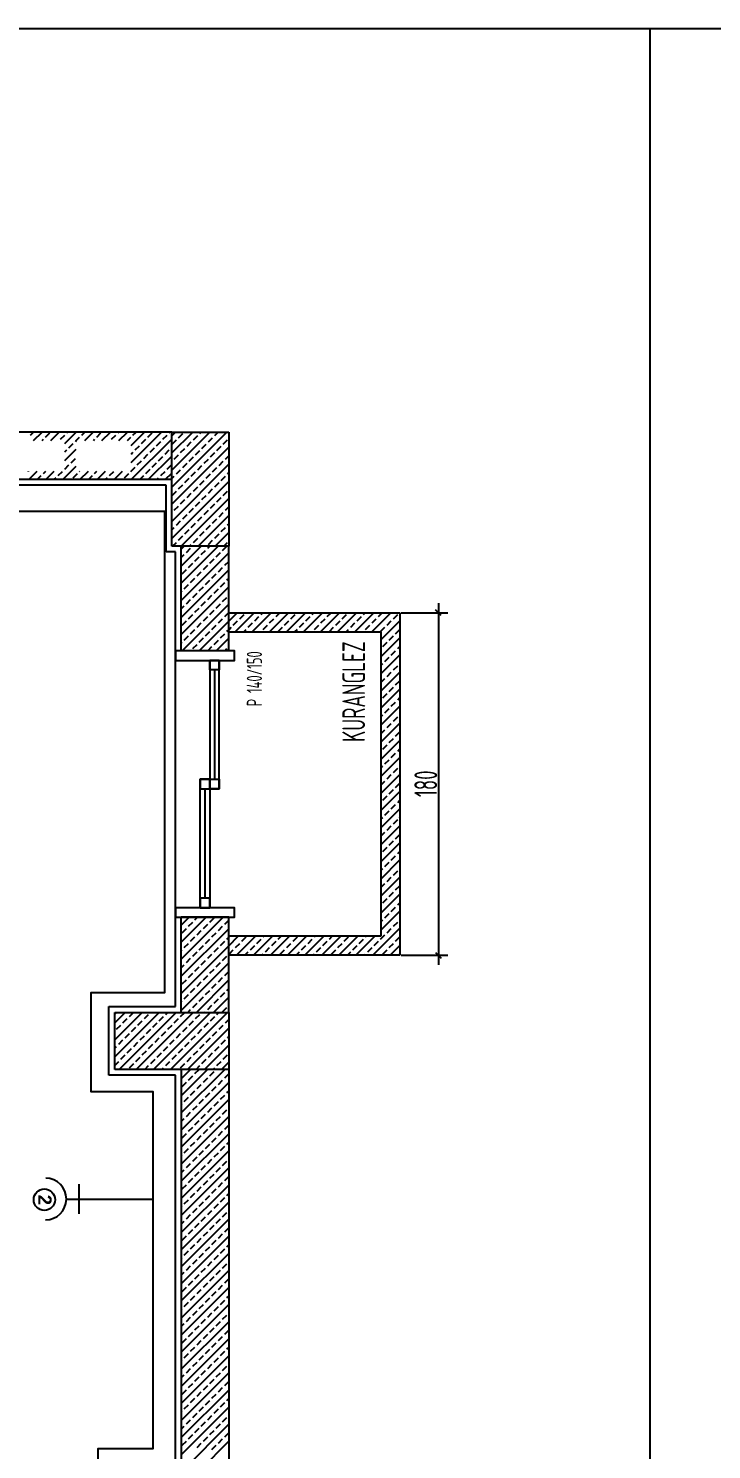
# Model space of a CAD drawing. Header units: millimetres. Extents: x 8112 to 17957, y 1641 to 8364.
# Drawn here: x 9458 to 9818, y 3894 to 4641 of the extents above; entities that cross this region are included whole.
import ezdxf

# ---------------------------------------------------------------- set-up
doc = ezdxf.new("R2010")
doc.units = ezdxf.units.MM
doc.layers.add('Bölme', color=7, linetype='Continuous')
doc.layers.add('MİMARİ', color=251, linetype='Continuous')
doc.layers.add('priz', color=4, linetype='Continuous', lineweight=25)
doc.styles.add('FERHAT', font='isocpeur.ttf', dxfattribs={"width": 0.6, "height": 12})
doc.styles.get("Standard").update_dxf_attribs({"font": 'arial.ttf'})
doc.styles.add('style1', font='isocpeur.ttf', dxfattribs={"width": 0.6})

# ---------------------------------------------------------------- blocks, each defined once
blk = doc.blocks.new('SK14025')
at = {"layer": 'MİMARİ'}
for p, q in [((0, 25), (0, 0)), ((140, 25), (140, 0)), ((140, 25), (140, 0))]:
    blk.add_line(p, q, dxfattribs=at)
at = {"layer": 'MİMARİ', "ltscale": 0.1}
for p, q in [((130, 17.5), (72.5, 17.5)), ((10, 12.5), (67.5, 12.5))]:
    blk.add_line(p, q, dxfattribs=at)
for points in [[(5, -3), (0, -3), (0, 28), (5, 28)], [(140, -3), (135, -3), (135, 28), (140, 28)], [(5, 15), (5, 10), (72.5, 10), (72.5, 15)], [(10, 15), (10, 10), (5, 10), (5, 15)], [(135, 20), (135, 15), (67.5, 15), (67.5, 20)], [(67.5, 20), (67.5, 15), (72.5, 15), (72.5, 20)], [(72.5, 15), (72.5, 10), (67.5, 10), (67.5, 15)], [(130, 20), (130, 15), (135, 15), (135, 20)]]:
    blk.add_lwpolyline(points, close=True, dxfattribs=at)

msp = doc.modelspace()

# ---------------------------------------------------------------- linework, layer by layer
for p, q in [((8769.77, 4640.64), (9785.09, 4640.64)), ((9785.09, 4640.64), (9785.09, 1659.31)), ((9785.09, 4640.64), (11187.26, 4640.64))]:
    msp.add_line(p, q)
at = {"layer": 'Bölme', "color": 11, "true_color": 0xf27172}
msp.add_circle((9466.65, 4025.06), 5.63, dxfattribs=at)
at = {"layer": 'MİMARİ', "color": 251, "true_color": 0x636466}
for p, q in [((9533.61, 4428.52), (8978.61, 4428.52)), ((9533.61, 4368.52), (9533.61, 4428.52)), ((9533.61, 4428.52), (9563.61, 4428.52)), ((9563.61, 4428.52), (9563.61, 4368.52)), ((9533.61, 4403.52), (8978.61, 4403.52)), ((9530.61, 4400.52), (8981.61, 4400.52)), ((9530.61, 4365.52), (9530.61, 4400.52)), ((9535.61, 4365.52), (9530.61, 4365.52)), ((9563.61, 4368.52), (9533.61, 4368.52)), ((9535.61, 4126.52), (9535.61, 4365.52)), ((9538.61, 4313.52), (9538.61, 4368.52)), ((9563.61, 4313.52), (9563.61, 4368.52)), ((9563.61, 4333.52), (9653.61, 4333.52)), ((9653.61, 4333.52), (9653.61, 4153.52)), ((9654.23, 4333.52), (9678.85, 4333.52)), ((9675.35, 4332.02), (9672.35, 4335.02)), ((9673.85, 4338.52), (9673.85, 4148.52)), ((9563.61, 4323.52), (9643.61, 4323.52)), ((9643.61, 4323.52), (9643.61, 4163.52)), ((9538.61, 4123.52), (9538.61, 4173.52)), ((9563.61, 4123.52), (9563.61, 4173.52)), ((9643.61, 4163.52), (9563.61, 4163.52)), ((9653.61, 4153.52), (9563.61, 4153.52)), ((9654.23, 4153.52), (9678.85, 4153.52)), ((9672.35, 4155.02), (9675.35, 4152.02)), ((9500.61, 4090.52), (9500.61, 4126.52)), ((9500.61, 4126.52), (9535.61, 4126.52)), ((9503.61, 4093.52), (9503.61, 4123.52)), ((9503.61, 4123.52), (9563.61, 4123.52)), ((9563.61, 4123.52), (9563.61, 4093.52)), ((9563.61, 4093.52), (9503.61, 4093.52)), ((9538.61, 4093.52), (9538.61, 3883.52)), ((9563.61, 4093.52), (9563.61, 3883.52)), ((9535.61, 4090.52), (9500.61, 4090.52)), ((9535.61, 3886.52), (9535.61, 4090.52))]:
    msp.add_line(p, q, dxfattribs=at)
at = {"layer": 'MİMARİ', "color": 251, "linetype": 'Continuous', "true_color": 0x636466}
for p, q in [((9459.36, 4426.93), (9460.95, 4428.52)), ((9460.98, 4424.06), (9465.44, 4428.52)), ((9465.47, 4424.06), (9466.1, 4424.69)), ((9467.22, 4425.81), (9469.47, 4428.06)), ((9469.96, 4424.06), (9474.42, 4428.52)), ((9475.08, 4424.69), (9477.32, 4426.93)), ((9477.4, 4422.52), (9483.4, 4428.52)), ((9478.45, 4428.06), (9478.91, 4428.52)), ((9479.57, 4420.2), (9481.81, 4422.44)), ((9482.94, 4423.57), (9483.41, 4424.04)), ((9483.43, 4424.06), (9485.18, 4425.81)), ((9486.3, 4426.93), (9487.89, 4428.52)), ((9487.92, 4424.06), (9492.38, 4428.52)), ((9492.41, 4424.06), (9493.04, 4424.69)), ((9494.16, 4425.81), (9496.41, 4428.06)), ((9496.9, 4424.06), (9501.36, 4428.52)), ((9502.02, 4424.69), (9504.26, 4426.93)), ((9505.39, 4428.06), (9505.85, 4428.52)), ((9505.88, 4424.06), (9510.34, 4428.52)), ((9510.37, 4424.06), (9512.12, 4425.81)), ((9512.21, 4421.41), (9519.32, 4428.52)), ((9512.21, 4412.43), (9528.3, 4428.52)), ((9512.28, 4403.52), (9533.61, 4424.85)), ((9513.24, 4426.93), (9514.83, 4428.52)), ((9517.73, 4422.44), (9519.98, 4424.69)), ((9521.1, 4425.81), (9523.35, 4428.06)), ((9525.59, 4421.32), (9527.84, 4423.57)), ((9528.96, 4424.69), (9531.2, 4426.93)), ((9532.33, 4428.06), (9532.79, 4428.52)), ((9533.61, 4426.48), (9535.65, 4428.52)), ((9533.61, 4417.5), (9544.63, 4428.52)), ((9533.61, 4408.52), (9553.61, 4428.52)), ((9533.61, 4399.54), (9562.59, 4428.52)), ((9533.8, 4422.18), (9536.05, 4424.42)), ((9537.17, 4425.55), (9539.41, 4427.79)), ((9541.66, 4421.06), (9543.9, 4423.3)), ((9545.03, 4424.42), (9547.27, 4426.67)), ((9548.39, 4427.79), (9549.12, 4428.52)), ((9549.52, 4419.93), (9551.76, 4422.18)), ((9552.88, 4423.3), (9555.13, 4425.55)), ((9556.25, 4426.67), (9558.1, 4428.52)), ((9560.74, 4422.18), (9562.99, 4424.42)), ((9477.4, 4413.54), (9483.41, 4419.55)), ((9477.4, 4418.03), (9478.45, 4419.08)), ((9480.69, 4412.34), (9482.94, 4414.59)), ((9512.21, 4416.92), (9513.24, 4417.95)), ((9514.37, 4419.08), (9516.61, 4421.32)), ((9518.86, 4414.59), (9521.1, 4416.83)), ((9521.26, 4403.52), (9533.61, 4415.87)), ((9522.22, 4417.95), (9524.47, 4420.2)), ((9526.71, 4413.46), (9528.96, 4415.71)), ((9530.08, 4416.83), (9532.33, 4419.08)), ((9533.45, 4420.2), (9533.61, 4420.36)), ((9533.61, 4390.56), (9563.61, 4420.56)), ((9534.92, 4414.32), (9537.17, 4416.57)), ((9538.29, 4417.69), (9540.54, 4419.93)), ((9542.78, 4413.2), (9545.03, 4415.44)), ((9546.15, 4416.57), (9548.39, 4418.81)), ((9550.64, 4412.08), (9552.88, 4414.32)), ((9554.01, 4415.44), (9556.25, 4417.69)), ((9557.37, 4418.81), (9559.62, 4421.06)), ((9561.86, 4414.32), (9563.61, 4416.07)), ((9458.24, 4407.85), (9458.37, 4407.98)), ((9458.4, 4403.52), (9462.86, 4407.98)), ((9466.1, 4406.73), (9467.35, 4407.98)), ((9467.38, 4403.52), (9471.84, 4407.98)), ((9473.96, 4405.6), (9476.2, 4407.85)), ((9476.36, 4403.52), (9483.41, 4410.57)), ((9477.4, 4409.05), (9479.57, 4411.22)), ((9485.18, 4407.85), (9485.31, 4407.98)), ((9485.34, 4403.52), (9489.8, 4407.98)), ((9493.04, 4406.73), (9494.29, 4407.98)), ((9494.32, 4403.52), (9498.78, 4407.98)), ((9500.9, 4405.6), (9503.14, 4407.85)), ((9503.3, 4403.52), (9507.76, 4407.98)), ((9512.12, 4407.85), (9514.37, 4410.1)), ((9515.49, 4411.22), (9517.73, 4413.46)), ((9519.98, 4406.73), (9522.22, 4408.97)), ((9523.35, 4410.1), (9525.59, 4412.34)), ((9527.84, 4405.6), (9530.08, 4407.85)), ((9530.24, 4403.52), (9533.61, 4406.89)), ((9531.2, 4408.97), (9533.45, 4411.22)), ((9533.61, 4413.01), (9533.8, 4413.2)), ((9533.61, 4381.58), (9563.61, 4411.58)), ((9536.05, 4406.46), (9538.29, 4408.71)), ((9539.41, 4409.83), (9541.66, 4412.08)), ((9543.9, 4405.34), (9546.15, 4407.59)), ((9547.27, 4408.71), (9549.52, 4410.95)), ((9555.13, 4407.59), (9557.37, 4409.83)), ((9558.5, 4410.95), (9560.74, 4413.2)), ((9562.99, 4406.46), (9563.61, 4407.09)), ((9462.89, 4403.52), (9464.98, 4405.6)), ((9471.87, 4403.52), (9472.83, 4404.48)), ((9481.81, 4404.48), (9484.06, 4406.73)), ((9489.83, 4403.52), (9491.92, 4405.6)), ((9498.81, 4403.52), (9499.77, 4404.48)), ((9508.75, 4404.48), (9511, 4406.73)), ((9516.77, 4403.52), (9518.86, 4405.6)), ((9525.75, 4403.52), (9526.71, 4404.48)), ((9533.61, 4404.03), (9534.92, 4405.34)), ((9533.61, 4372.6), (9563.61, 4402.6)), ((9537.17, 4398.61), (9539.41, 4400.85)), ((9540.54, 4401.97), (9542.78, 4404.22)), ((9545.03, 4397.48), (9547.27, 4399.73)), ((9548.39, 4400.85), (9550.64, 4403.1)), ((9551.76, 4404.22), (9554.01, 4406.46)), ((9556.25, 4399.73), (9558.5, 4401.97)), ((9559.62, 4403.1), (9561.86, 4405.34)), ((9533.8, 4395.24), (9536.05, 4397.48)), ((9538.29, 4390.75), (9540.54, 4392.99)), ((9538.51, 4368.52), (9563.61, 4393.61)), ((9541.66, 4394.12), (9543.9, 4396.36)), ((9546.15, 4389.63), (9548.39, 4391.87)), ((9549.52, 4392.99), (9551.76, 4395.24)), ((9552.88, 4396.36), (9555.13, 4398.61)), ((9557.37, 4391.87), (9559.62, 4394.12)), ((9560.74, 4395.24), (9562.99, 4397.48)), ((9533.61, 4386.07), (9533.8, 4386.26)), ((9534.92, 4387.38), (9537.17, 4389.63)), ((9539.41, 4382.89), (9541.66, 4385.14)), ((9542.78, 4386.26), (9545.03, 4388.5)), ((9547.49, 4368.52), (9563.61, 4384.63)), ((9550.64, 4385.14), (9552.88, 4387.38)), ((9554.01, 4388.5), (9556.25, 4390.75)), ((9558.5, 4384.01), (9560.74, 4386.26)), ((9561.86, 4387.38), (9563.61, 4389.12)), ((9533.61, 4377.09), (9534.92, 4378.4)), ((9536.05, 4379.52), (9538.29, 4381.77)), ((9540.54, 4375.03), (9542.78, 4377.28)), ((9543.9, 4378.4), (9546.15, 4380.65)), ((9547.27, 4381.77), (9549.52, 4384.01)), ((9551.76, 4377.28), (9554.01, 4379.52)), ((9555.13, 4380.65), (9557.37, 4382.89)), ((9559.62, 4376.16), (9561.86, 4378.4)), ((9562.99, 4379.52), (9563.61, 4380.14)), ((9534.02, 4368.52), (9536.05, 4370.54)), ((9537.17, 4371.67), (9539.41, 4373.91)), ((9543, 4368.52), (9543.9, 4369.42)), ((9545.03, 4370.54), (9547.27, 4372.79)), ((9548.39, 4373.91), (9550.64, 4376.16)), ((9552.88, 4369.42), (9555.13, 4371.67)), ((9556.25, 4372.79), (9558.5, 4375.03)), ((9556.47, 4368.52), (9563.61, 4375.65)), ((9560.97, 4368.52), (9562.99, 4370.54)), ((9538.61, 4366.99), (9540.14, 4368.52)), ((9538.61, 4358), (9549.12, 4368.52)), ((9538.61, 4349.02), (9558.1, 4368.52)), ((9538.61, 4340.04), (9563.61, 4365.04)), ((9538.61, 4362.5), (9540.18, 4364.07)), ((9541.31, 4365.19), (9543.55, 4367.44)), ((9545.8, 4360.7), (9548.04, 4362.95)), ((9549.16, 4364.07), (9551.41, 4366.32)), ((9552.53, 4367.44), (9553.61, 4368.52)), ((9557.02, 4362.95), (9559.27, 4365.19)), ((9560.39, 4366.32), (9562.59, 4368.52)), ((9538.61, 4331.06), (9563.61, 4356.06)), ((9539.06, 4353.97), (9541.31, 4356.21)), ((9542.43, 4357.34), (9544.67, 4359.58)), ((9546.92, 4352.85), (9549.16, 4355.09)), ((9550.29, 4356.21), (9552.53, 4358.46)), ((9553.66, 4359.58), (9555.9, 4361.83)), ((9558.15, 4355.09), (9560.39, 4357.34)), ((9561.51, 4358.46), (9563.61, 4360.55)), ((9538.61, 4322.08), (9563.61, 4347.08)), ((9540.18, 4346.11), (9542.43, 4348.36)), ((9543.55, 4349.48), (9545.8, 4351.72)), ((9548.04, 4344.99), (9550.29, 4347.23)), ((9551.41, 4348.36), (9553.66, 4350.6)), ((9554.78, 4351.72), (9557.02, 4353.97)), ((9559.27, 4347.23), (9561.51, 4349.48)), ((9562.64, 4350.6), (9563.61, 4351.57)), ((9538.61, 4344.53), (9539.06, 4344.99)), ((9541.31, 4338.25), (9543.55, 4340.5)), ((9544.67, 4341.62), (9546.92, 4343.87)), ((9552.53, 4340.5), (9554.78, 4342.74)), ((9555.9, 4343.87), (9558.15, 4346.11)), ((9560.39, 4339.38), (9562.64, 4341.62)), ((9538.61, 4335.55), (9540.18, 4337.13)), ((9539.03, 4313.52), (9563.61, 4338.1)), ((9542.43, 4330.4), (9544.67, 4332.64)), ((9545.8, 4333.76), (9548.04, 4336.01)), ((9549.16, 4337.13), (9551.41, 4339.38)), ((9553.66, 4332.64), (9555.9, 4334.89)), ((9557.02, 4336.01), (9559.27, 4338.25)), ((9561.51, 4331.52), (9563.61, 4333.61)), ((9563.61, 4329.12), (9568.01, 4333.52)), ((9566.99, 4323.52), (9576.99, 4333.52)), ((9569.37, 4330.4), (9571.62, 4332.64)), ((9575.97, 4323.52), (9585.97, 4333.52)), ((9580.6, 4332.64), (9581.48, 4333.52)), ((9584.95, 4323.52), (9594.95, 4333.52)), ((9588.45, 4331.52), (9590.46, 4333.52)), ((9593.93, 4323.52), (9603.93, 4333.52)), ((9596.31, 4330.4), (9598.56, 4332.64)), ((9602.91, 4323.52), (9612.91, 4333.52)), ((9607.54, 4332.64), (9608.42, 4333.52)), ((9611.89, 4323.52), (9621.89, 4333.52)), ((9615.39, 4331.52), (9617.4, 4333.52)), ((9620.87, 4323.52), (9630.87, 4333.52)), ((9623.25, 4330.4), (9625.5, 4332.64)), ((9629.85, 4323.52), (9639.85, 4333.52)), ((9634.48, 4332.64), (9635.36, 4333.52)), ((9638.83, 4323.52), (9648.83, 4333.52)), ((9642.34, 4331.52), (9644.34, 4333.52)), ((9650.19, 4330.4), (9652.44, 4332.64)), ((9539.06, 4327.03), (9541.31, 4329.27)), ((9543.55, 4322.54), (9545.8, 4324.78)), ((9546.92, 4325.91), (9549.16, 4328.15)), ((9548.01, 4313.52), (9563.61, 4329.12)), ((9550.29, 4329.27), (9552.53, 4331.52)), ((9554.78, 4324.78), (9557.02, 4327.03)), ((9558.15, 4328.15), (9560.39, 4330.4)), ((9562.64, 4323.66), (9563.61, 4324.63)), ((9563.61, 4324.63), (9564.88, 4325.91)), ((9566, 4327.03), (9568.25, 4329.27)), ((9571.48, 4323.52), (9572.74, 4324.78)), ((9573.86, 4325.91), (9576.11, 4328.15)), ((9577.23, 4329.27), (9579.47, 4331.52)), ((9581.72, 4324.78), (9583.96, 4327.03)), ((9585.09, 4328.15), (9587.33, 4330.4)), ((9589.58, 4323.66), (9591.82, 4325.91)), ((9592.94, 4327.03), (9595.19, 4329.27)), ((9598.42, 4323.52), (9599.68, 4324.78)), ((9600.8, 4325.91), (9603.05, 4328.15)), ((9604.17, 4329.27), (9606.41, 4331.52)), ((9608.66, 4324.78), (9610.9, 4327.03)), ((9612.03, 4328.15), (9614.27, 4330.4)), ((9616.52, 4323.66), (9618.76, 4325.91)), ((9619.88, 4327.03), (9622.13, 4329.27)), ((9625.36, 4323.52), (9626.62, 4324.78)), ((9627.74, 4325.91), (9629.99, 4328.15)), ((9631.11, 4329.27), (9633.35, 4331.52)), ((9635.6, 4324.78), (9637.85, 4327.03)), ((9638.97, 4328.15), (9641.21, 4330.4)), ((9643.46, 4323.66), (9645.7, 4325.91)), ((9643.61, 4319.32), (9653.61, 4329.32)), ((9646.83, 4327.03), (9649.07, 4329.27)), ((9651.32, 4322.54), (9653.56, 4324.78)), ((9538.61, 4317.59), (9539.06, 4318.05)), ((9540.18, 4319.17), (9542.43, 4321.42)), ((9548.04, 4318.05), (9550.29, 4320.29)), ((9551.41, 4321.42), (9553.66, 4323.66)), ((9555.9, 4316.92), (9558.15, 4319.17)), ((9556.99, 4313.52), (9563.61, 4320.14)), ((9559.27, 4320.29), (9561.51, 4322.54)), ((9580.46, 4323.52), (9580.6, 4323.66)), ((9607.4, 4323.52), (9607.54, 4323.66)), ((9634.34, 4323.52), (9634.48, 4323.66)), ((9643.61, 4310.34), (9653.61, 4320.34)), ((9644.58, 4315.8), (9646.83, 4318.05)), ((9647.95, 4319.17), (9650.19, 4321.42)), ((9543.52, 4313.52), (9543.55, 4313.56)), ((9544.67, 4314.68), (9546.92, 4316.92)), ((9552.53, 4313.56), (9554.78, 4315.8)), ((9561.48, 4313.52), (9562.64, 4314.68)), ((9643.61, 4301.36), (9653.61, 4311.36)), ((9645.7, 4307.94), (9647.95, 4310.19)), ((9649.07, 4311.31), (9651.32, 4313.56)), ((9652.44, 4314.68), (9653.61, 4315.85)), ((9643.61, 4305.85), (9644.58, 4306.82)), ((9643.61, 4292.38), (9653.61, 4302.38)), ((9646.83, 4300.09), (9649.07, 4302.33)), ((9650.19, 4303.45), (9652.44, 4305.7)), ((9653.56, 4306.82), (9653.61, 4306.87)), ((9643.61, 4296.87), (9645.7, 4298.96)), ((9651.32, 4295.6), (9653.56, 4297.84)), ((9643.61, 4283.4), (9653.61, 4293.4)), ((9644.58, 4288.86), (9646.83, 4291.11)), ((9647.95, 4292.23), (9650.19, 4294.47)), ((9652.44, 4287.74), (9653.61, 4288.91)), ((9643.61, 4274.42), (9653.61, 4284.42)), ((9643.61, 4278.91), (9644.58, 4279.88)), ((9645.7, 4281), (9647.95, 4283.25)), ((9649.07, 4284.37), (9651.32, 4286.62)), ((9653.56, 4279.88), (9653.61, 4279.93)), ((9643.61, 4265.44), (9653.61, 4275.44)), ((9646.83, 4273.15), (9649.07, 4275.39)), ((9650.19, 4276.51), (9652.44, 4278.76)), ((9643.61, 4269.93), (9645.7, 4272.02)), ((9643.61, 4256.46), (9653.61, 4266.46)), ((9647.95, 4265.29), (9650.19, 4267.53)), ((9651.32, 4268.66), (9653.56, 4270.9)), ((9643.61, 4247.48), (9653.61, 4257.48)), ((9644.58, 4261.92), (9646.83, 4264.17)), ((9649.07, 4257.43), (9651.32, 4259.68)), ((9652.44, 4260.8), (9653.61, 4261.97)), ((9643.61, 4251.97), (9644.58, 4252.94)), ((9645.7, 4254.06), (9647.95, 4256.31)), ((9650.19, 4249.57), (9652.44, 4251.82)), ((9653.56, 4252.94), (9653.61, 4252.99)), ((9643.61, 4238.5), (9653.61, 4248.5)), ((9643.61, 4242.99), (9645.7, 4245.08)), ((9646.83, 4246.21), (9649.07, 4248.45)), ((9651.32, 4241.72), (9653.56, 4243.96)), ((9643.61, 4229.52), (9653.61, 4239.52)), ((9644.58, 4234.98), (9646.83, 4237.23)), ((9647.95, 4238.35), (9650.19, 4240.59)), ((9652.44, 4233.86), (9653.61, 4235.03)), ((9645.7, 4227.12), (9647.95, 4229.37)), ((9649.07, 4230.49), (9651.32, 4232.74)), ((9650.06, 4226.99), (9653.61, 4230.54)), ((9643.61, 4220.54), (9650.06, 4226.99)), ((9643.61, 4225.03), (9644.58, 4226)), ((9643.61, 4211.56), (9653.61, 4221.56)), ((9646.83, 4219.26), (9649.07, 4221.51)), ((9650.19, 4222.63), (9652.44, 4224.88)), ((9653.56, 4226), (9653.61, 4226.05)), ((9643.61, 4216.05), (9645.7, 4218.14)), ((9643.61, 4202.58), (9653.61, 4212.58)), ((9647.95, 4211.41), (9650.19, 4213.65)), ((9651.32, 4214.77), (9653.56, 4217.02)), ((9644.58, 4208.04), (9646.83, 4210.28)), ((9649.07, 4203.55), (9651.32, 4205.79)), ((9652.44, 4206.92), (9653.61, 4208.09)), ((9643.61, 4193.6), (9653.61, 4203.6)), ((9643.61, 4198.09), (9644.58, 4199.06)), ((9645.7, 4200.18), (9647.95, 4202.43)), ((9650.19, 4195.69), (9652.44, 4197.94)), ((9653.56, 4199.06), (9653.61, 4199.11)), ((9643.61, 4184.62), (9653.61, 4194.62)), ((9643.61, 4189.11), (9645.7, 4191.2)), ((9646.83, 4192.32), (9649.07, 4194.57)), ((9643.61, 4175.64), (9653.61, 4185.64)), ((9644.58, 4181.1), (9646.83, 4183.34)), ((9647.95, 4184.47), (9650.19, 4186.71)), ((9651.32, 4187.83), (9653.56, 4190.08)), ((9643.61, 4166.66), (9653.61, 4176.66)), ((9645.7, 4173.24), (9647.95, 4175.49)), ((9649.07, 4176.61), (9651.32, 4178.85)), ((9652.44, 4179.98), (9653.61, 4181.15)), ((9538.61, 4169.42), (9542.71, 4173.52)), ((9538.61, 4160.44), (9551.69, 4173.52)), ((9538.61, 4151.46), (9560.67, 4173.52)), ((9542.43, 4168.75), (9544.67, 4171)), ((9545.8, 4172.12), (9547.2, 4173.52)), ((9550.29, 4167.63), (9552.53, 4169.87)), ((9553.66, 4171), (9555.9, 4173.24)), ((9558.15, 4166.51), (9560.39, 4168.75)), ((9561.51, 4169.87), (9563.61, 4171.97)), ((9643.61, 4171.15), (9644.58, 4172.12)), ((9650.19, 4168.75), (9652.44, 4171)), ((9653.56, 4172.12), (9653.61, 4172.17)), ((9538.61, 4142.48), (9563.61, 4167.48)), ((9539.06, 4165.38), (9541.31, 4167.63)), ((9543.55, 4160.89), (9545.8, 4163.14)), ((9546.92, 4164.26), (9549.16, 4166.51)), ((9551.41, 4159.77), (9553.66, 4162.02)), ((9554.78, 4163.14), (9557.02, 4165.38)), ((9559.27, 4158.65), (9561.51, 4160.89)), ((9562.64, 4162.02), (9563.61, 4162.99)), ((9563.61, 4158.5), (9568.63, 4163.52)), ((9563.61, 4162.99), (9564.14, 4163.52)), ((9567.61, 4153.52), (9577.61, 4163.52)), ((9570.49, 4160.89), (9572.74, 4163.14)), ((9576.59, 4153.52), (9586.59, 4163.52)), ((9578.35, 4159.77), (9580.6, 4162.02)), ((9581.72, 4163.14), (9582.1, 4163.52)), ((9585.57, 4153.52), (9595.57, 4163.52)), ((9586.21, 4158.65), (9588.45, 4160.89)), ((9589.58, 4162.02), (9591.08, 4163.52)), ((9594.55, 4153.52), (9604.55, 4163.52)), ((9597.43, 4160.89), (9599.68, 4163.14)), ((9603.53, 4153.52), (9613.53, 4163.52)), ((9605.29, 4159.77), (9607.54, 4162.02)), ((9608.66, 4163.14), (9609.04, 4163.52)), ((9612.51, 4153.52), (9622.51, 4163.52)), ((9613.15, 4158.65), (9615.39, 4160.89)), ((9616.52, 4162.02), (9618.02, 4163.52)), ((9621.49, 4153.52), (9631.49, 4163.52)), ((9624.37, 4160.89), (9626.62, 4163.14)), ((9630.47, 4153.52), (9640.47, 4163.52)), ((9632.23, 4159.77), (9634.48, 4162.02)), ((9635.6, 4163.14), (9635.98, 4163.52)), ((9639.45, 4153.52), (9653.61, 4167.68)), ((9640.09, 4158.65), (9642.34, 4160.89)), ((9643.46, 4162.02), (9645.7, 4164.26)), ((9646.83, 4165.38), (9649.07, 4167.63)), ((9651.32, 4160.89), (9653.56, 4163.14)), ((9538.61, 4133.5), (9563.61, 4158.5)), ((9538.61, 4155.95), (9539.06, 4156.4)), ((9540.18, 4157.53), (9542.43, 4159.77)), ((9544.67, 4153.04), (9546.92, 4155.28)), ((9548.04, 4156.4), (9550.29, 4158.65)), ((9552.53, 4151.91), (9554.78, 4154.16)), ((9555.9, 4155.28), (9558.15, 4157.53)), ((9560.39, 4150.79), (9562.64, 4153.04)), ((9563.76, 4154.16), (9566, 4156.4)), ((9567.13, 4157.53), (9569.37, 4159.77)), ((9572.1, 4153.52), (9573.86, 4155.28)), ((9574.98, 4156.4), (9577.23, 4158.65)), ((9581.08, 4153.52), (9581.72, 4154.16)), ((9582.84, 4155.28), (9585.09, 4157.53)), ((9590.7, 4154.16), (9592.94, 4156.4)), ((9594.07, 4157.53), (9596.31, 4159.77)), ((9599.04, 4153.52), (9600.8, 4155.28)), ((9601.92, 4156.4), (9604.17, 4158.65)), ((9608.02, 4153.52), (9608.66, 4154.16)), ((9609.78, 4155.28), (9612.03, 4157.53)), ((9617.64, 4154.16), (9619.88, 4156.4)), ((9621.01, 4157.53), (9623.25, 4159.77)), ((9625.98, 4153.52), (9627.74, 4155.28)), ((9628.86, 4156.4), (9631.11, 4158.65)), ((9634.96, 4153.52), (9635.6, 4154.16)), ((9636.72, 4155.28), (9638.97, 4157.53)), ((9644.58, 4154.16), (9646.83, 4156.4)), ((9647.95, 4157.53), (9650.19, 4159.77)), ((9648.43, 4153.52), (9653.61, 4158.7)), ((9652.92, 4153.52), (9653.61, 4154.21)), ((9538.61, 4124.52), (9563.61, 4149.52)), ((9538.61, 4146.97), (9540.18, 4148.55)), ((9541.31, 4149.67), (9543.55, 4151.91)), ((9545.8, 4145.18), (9548.04, 4147.42)), ((9549.16, 4148.55), (9551.41, 4150.79)), ((9553.66, 4144.06), (9555.9, 4146.3)), ((9557.02, 4147.42), (9559.27, 4149.67)), ((9539.06, 4138.44), (9541.31, 4140.69)), ((9542.43, 4141.81), (9544.67, 4144.06)), ((9546.59, 4123.52), (9563.61, 4140.54)), ((9546.92, 4137.32), (9549.16, 4139.56)), ((9550.29, 4140.69), (9552.53, 4142.93)), ((9554.78, 4136.2), (9557.02, 4138.44)), ((9558.15, 4139.56), (9560.39, 4141.81)), ((9561.51, 4142.93), (9563.61, 4145.03)), ((9540.18, 4130.58), (9542.43, 4132.83)), ((9543.55, 4133.95), (9545.8, 4136.2)), ((9548.04, 4129.46), (9550.29, 4131.71)), ((9551.41, 4132.83), (9553.66, 4135.07)), ((9555.57, 4123.52), (9563.61, 4131.56)), ((9555.9, 4128.34), (9558.15, 4130.58)), ((9559.27, 4131.71), (9561.51, 4133.95)), ((9562.64, 4135.07), (9563.61, 4136.05)), ((9503.61, 4118.09), (9509.04, 4123.52)), ((9503.61, 4109.11), (9518.02, 4123.52)), ((9503.61, 4100.13), (9527, 4123.52)), ((9503.61, 4122.58), (9504.55, 4123.52)), ((9505.98, 4093.52), (9535.98, 4123.52)), ((9511.35, 4121.34), (9513.53, 4123.52)), ((9514.96, 4093.52), (9544.96, 4123.52)), ((9523.94, 4093.52), (9553.94, 4123.52)), ((9530.43, 4122.46), (9531.49, 4123.52)), ((9532.92, 4093.52), (9562.92, 4123.52)), ((9538.29, 4121.34), (9540.47, 4123.52)), ((9538.61, 4129.01), (9539.06, 4129.46)), ((9542.1, 4123.52), (9543.55, 4124.97)), ((9544.67, 4126.09), (9546.92, 4128.34)), ((9551.08, 4123.52), (9551.41, 4123.85)), ((9552.53, 4124.97), (9554.78, 4127.22)), ((9557.37, 4122.46), (9558.43, 4123.52)), ((9560.39, 4123.85), (9562.64, 4126.09)), ((9504.62, 4114.61), (9506.86, 4116.85)), ((9507.98, 4117.97), (9510.23, 4120.22)), ((9512.47, 4113.48), (9514.72, 4115.73)), ((9515.84, 4116.85), (9518.09, 4119.1)), ((9519.21, 4120.22), (9521.45, 4122.46)), ((9523.7, 4115.73), (9525.94, 4117.97)), ((9527.07, 4119.1), (9529.31, 4121.34)), ((9531.56, 4114.61), (9533.8, 4116.85)), ((9534.92, 4117.97), (9537.17, 4120.22)), ((9539.41, 4113.48), (9541.66, 4115.73)), ((9542.78, 4116.85), (9545.03, 4119.1)), ((9546.15, 4120.22), (9548.39, 4122.46)), ((9550.64, 4115.73), (9552.88, 4117.97)), ((9554.01, 4119.1), (9556.25, 4121.34)), ((9558.5, 4114.61), (9560.74, 4116.85)), ((9561.86, 4117.97), (9563.61, 4119.72)), ((9505.74, 4106.75), (9507.98, 4108.99)), ((9509.11, 4110.12), (9511.35, 4112.36)), ((9516.96, 4108.99), (9519.21, 4111.24)), ((9520.33, 4112.36), (9522.58, 4114.61)), ((9524.82, 4107.87), (9527.07, 4110.12)), ((9528.19, 4111.24), (9530.43, 4113.48)), ((9532.68, 4106.75), (9534.92, 4108.99)), ((9536.05, 4110.12), (9538.29, 4112.36)), ((9541.9, 4093.52), (9563.61, 4115.23)), ((9543.9, 4108.99), (9546.15, 4111.24)), ((9547.27, 4112.36), (9549.52, 4114.61)), ((9551.76, 4107.87), (9554.01, 4110.12)), ((9555.13, 4111.24), (9557.37, 4113.48)), ((9559.62, 4106.75), (9561.86, 4108.99)), ((9562.99, 4110.12), (9563.61, 4110.74)), ((9503.61, 4104.62), (9504.62, 4105.63)), ((9506.86, 4098.89), (9509.11, 4101.14)), ((9510.23, 4102.26), (9512.47, 4104.5)), ((9513.6, 4105.63), (9515.84, 4107.87)), ((9518.09, 4101.14), (9520.33, 4103.38)), ((9521.45, 4104.5), (9523.7, 4106.75)), ((9525.94, 4100.01), (9528.19, 4102.26)), ((9529.31, 4103.38), (9531.56, 4105.63)), ((9533.8, 4098.89), (9536.05, 4101.14)), ((9537.17, 4102.26), (9539.41, 4104.5)), ((9540.54, 4105.63), (9542.78, 4107.87)), ((9545.03, 4101.14), (9547.27, 4103.38)), ((9548.39, 4104.5), (9550.64, 4106.75)), ((9550.88, 4093.52), (9563.61, 4106.25)), ((9552.88, 4100.01), (9555.13, 4102.26)), ((9556.25, 4103.38), (9558.5, 4105.63)), ((9560.74, 4098.89), (9562.99, 4101.14)), ((9503.61, 4095.64), (9505.74, 4097.77)), ((9511.35, 4094.4), (9513.6, 4096.65)), ((9514.72, 4097.77), (9516.96, 4100.01)), ((9519.45, 4093.52), (9521.45, 4095.52)), ((9522.58, 4096.65), (9524.82, 4098.89)), ((9528.43, 4093.52), (9529.31, 4094.4)), ((9530.43, 4095.52), (9532.68, 4097.77)), ((9538.29, 4094.4), (9540.54, 4096.65)), ((9538.61, 4088.6), (9543.53, 4093.52)), ((9538.61, 4079.62), (9552.51, 4093.52)), ((9538.61, 4070.64), (9561.49, 4093.52)), ((9538.61, 4093.09), (9539.04, 4093.52)), ((9541.66, 4097.77), (9543.9, 4100.01)), ((9545.8, 4091.3), (9548.02, 4093.52)), ((9546.39, 4093.52), (9548.39, 4095.52)), ((9549.52, 4096.65), (9551.76, 4098.89)), ((9555.37, 4093.52), (9556.25, 4094.4)), ((9557.37, 4095.52), (9559.62, 4097.77)), ((9559.86, 4093.52), (9563.61, 4097.27)), ((9538.61, 4061.66), (9563.61, 4086.66)), ((9539.06, 4084.56), (9541.31, 4086.81)), ((9542.43, 4087.93), (9544.67, 4090.17)), ((9546.92, 4083.44), (9549.16, 4085.68)), ((9550.29, 4086.81), (9552.53, 4089.05)), ((9553.66, 4090.17), (9555.9, 4092.42)), ((9558.15, 4085.68), (9560.39, 4087.93)), ((9561.51, 4089.05), (9563.61, 4091.15)), ((9540.18, 4076.7), (9542.43, 4078.95)), ((9543.55, 4080.07), (9545.8, 4082.32)), ((9551.41, 4078.95), (9553.66, 4081.19)), ((9554.78, 4082.32), (9557.02, 4084.56)), ((9559.27, 4077.83), (9561.51, 4080.07)), ((9562.64, 4081.19), (9563.61, 4082.17)), ((9538.61, 4052.68), (9563.61, 4077.68)), ((9538.61, 4075.13), (9539.06, 4075.58)), ((9541.31, 4068.85), (9543.55, 4071.09)), ((9544.67, 4072.21), (9546.92, 4074.46)), ((9548.04, 4075.58), (9550.29, 4077.83)), ((9552.53, 4071.09), (9554.78, 4073.34)), ((9555.9, 4074.46), (9558.15, 4076.7)), ((9560.39, 4069.97), (9562.64, 4072.21)), ((9538.61, 4043.7), (9563.61, 4068.7)), ((9538.61, 4066.15), (9540.18, 4067.72)), ((9542.43, 4060.99), (9544.67, 4063.23)), ((9545.8, 4064.36), (9548.04, 4066.6)), ((9549.16, 4067.72), (9551.41, 4069.97)), ((9553.66, 4063.23), (9555.9, 4065.48)), ((9557.02, 4066.6), (9559.27, 4068.85)), ((9561.51, 4062.11), (9563.61, 4064.21)), ((9538.61, 4034.72), (9563.61, 4059.72)), ((9539.06, 4057.62), (9541.31, 4059.87)), ((9546.92, 4056.5), (9549.16, 4058.74)), ((9550.29, 4059.87), (9552.53, 4062.11)), ((9554.78, 4055.37), (9557.02, 4057.62)), ((9558.15, 4058.74), (9560.39, 4060.99)), ((9538.61, 4025.74), (9563.61, 4050.74)), ((9538.61, 4048.19), (9539.06, 4048.64)), ((9540.18, 4049.76), (9542.43, 4052.01)), ((9543.55, 4053.13), (9545.8, 4055.37)), ((9548.04, 4048.64), (9550.29, 4050.88)), ((9551.41, 4052.01), (9553.66, 4054.25)), ((9555.9, 4047.52), (9558.15, 4049.76)), ((9559.27, 4050.88), (9561.51, 4053.13)), ((9562.64, 4054.25), (9563.61, 4055.23)), ((9538.61, 4016.76), (9563.61, 4041.76)), ((9538.61, 4039.21), (9540.18, 4040.78)), ((9541.31, 4041.9), (9543.55, 4044.15)), ((9544.67, 4045.27), (9546.92, 4047.52)), ((9549.16, 4040.78), (9551.41, 4043.03)), ((9552.53, 4044.15), (9554.78, 4046.39)), ((9557.02, 4039.66), (9559.27, 4041.9)), ((9560.39, 4043.03), (9562.64, 4045.27)), ((9542.43, 4034.05), (9544.67, 4036.29)), ((9545.8, 4037.41), (9548.04, 4039.66)), ((9550.29, 4032.92), (9552.53, 4035.17)), ((9553.66, 4036.29), (9555.9, 4038.54)), ((9558.15, 4031.8), (9560.39, 4034.05)), ((9561.51, 4035.17), (9563.61, 4037.27)), ((9538.61, 4007.78), (9563.61, 4032.78)), ((9539.06, 4030.68), (9541.31, 4032.92)), ((9543.55, 4026.19), (9545.8, 4028.43)), ((9546.92, 4029.56), (9549.16, 4031.8)), ((9551.41, 4025.07), (9553.66, 4027.31)), ((9554.78, 4028.43), (9557.02, 4030.68)), ((9559.27, 4023.94), (9561.51, 4026.19)), ((9562.64, 4027.31), (9563.61, 4028.28)), ((9538.61, 3998.79), (9563.61, 4023.79)), ((9538.61, 4021.25), (9539.06, 4021.7)), ((9540.18, 4022.82), (9542.43, 4025.07)), ((9544.67, 4018.33), (9546.92, 4020.58)), ((9548.04, 4021.7), (9550.29, 4023.94)), ((9552.53, 4017.21), (9554.78, 4019.45)), ((9555.9, 4020.58), (9558.15, 4022.82)), ((9538.61, 3989.81), (9563.61, 4014.81)), ((9538.61, 4012.27), (9540.18, 4013.84)), ((9541.31, 4014.96), (9543.55, 4017.21)), ((9545.8, 4010.47), (9548.04, 4012.72)), ((9549.16, 4013.84), (9551.41, 4016.09)), ((9553.66, 4009.35), (9555.9, 4011.6)), ((9557.02, 4012.72), (9559.27, 4014.96)), ((9560.39, 4016.09), (9562.64, 4018.33)), ((9538.61, 3980.83), (9563.61, 4005.83)), ((9539.06, 4003.74), (9541.31, 4005.98)), ((9542.43, 4007.11), (9544.67, 4009.35)), ((9546.92, 4002.62), (9549.16, 4004.86)), ((9550.29, 4005.98), (9552.53, 4008.23)), ((9554.78, 4001.49), (9557.02, 4003.74)), ((9558.15, 4004.86), (9560.39, 4007.11)), ((9561.51, 4008.23), (9563.61, 4010.32)), ((9538.61, 3971.85), (9563.61, 3996.85)), ((9540.18, 3995.88), (9542.43, 3998.13)), ((9543.55, 3999.25), (9545.8, 4001.49)), ((9548.04, 3994.76), (9550.29, 3997)), ((9551.41, 3998.13), (9553.66, 4000.37)), ((9559.27, 3997), (9561.51, 3999.25)), ((9562.64, 4000.37), (9563.61, 4001.34)), ((9538.61, 3994.3), (9539.06, 3994.76)), ((9541.31, 3988.02), (9543.55, 3990.27)), ((9544.67, 3991.39), (9546.92, 3993.64)), ((9549.16, 3986.9), (9551.41, 3989.15)), ((9552.53, 3990.27), (9554.78, 3992.51)), ((9555.9, 3993.64), (9558.15, 3995.88)), ((9560.39, 3989.15), (9562.64, 3991.39)), ((9538.61, 3962.87), (9563.61, 3987.87)), ((9538.61, 3985.32), (9540.18, 3986.9)), ((9542.43, 3980.17), (9544.67, 3982.41)), ((9545.8, 3983.53), (9548.04, 3985.78)), ((9550.29, 3979.04), (9552.53, 3981.29)), ((9553.66, 3982.41), (9555.9, 3984.66)), ((9557.02, 3985.78), (9559.27, 3988.02)), ((9561.51, 3981.29), (9563.61, 3983.38)), ((9538.61, 3953.89), (9563.61, 3978.89)), ((9539.06, 3976.8), (9541.31, 3979.04)), ((9543.55, 3972.31), (9545.8, 3974.55)), ((9546.92, 3975.68), (9549.16, 3977.92)), ((9554.78, 3974.55), (9557.02, 3976.8)), ((9558.15, 3977.92), (9560.39, 3980.17)), ((9562.64, 3973.43), (9563.61, 3974.4)), ((9538.61, 3944.91), (9563.61, 3969.91)), ((9538.61, 3967.36), (9539.06, 3967.82)), ((9540.18, 3968.94), (9542.43, 3971.19)), ((9544.67, 3964.45), (9546.92, 3966.69)), ((9548.04, 3967.82), (9550.29, 3970.06)), ((9551.41, 3971.19), (9553.66, 3973.43)), ((9555.9, 3966.69), (9558.15, 3968.94)), ((9559.27, 3970.06), (9561.51, 3972.31)), ((9538.61, 3935.93), (9563.61, 3960.93)), ((9538.61, 3958.38), (9540.18, 3959.96)), ((9541.31, 3961.08), (9543.55, 3963.33)), ((9545.8, 3956.59), (9548.04, 3958.84)), ((9549.16, 3959.96), (9551.41, 3962.2)), ((9552.53, 3963.33), (9554.78, 3965.57)), ((9557.02, 3958.84), (9559.27, 3961.08)), ((9560.39, 3962.2), (9562.64, 3964.45)), ((9538.61, 3926.95), (9563.61, 3951.95)), ((9539.06, 3949.86), (9541.31, 3952.1)), ((9542.43, 3953.22), (9544.67, 3955.47)), ((9550.29, 3952.1), (9552.53, 3954.35)), ((9553.66, 3955.47), (9555.9, 3957.71)), ((9558.15, 3950.98), (9560.39, 3953.22)), ((9561.51, 3954.35), (9563.61, 3956.44)), ((9540.18, 3942), (9542.43, 3944.24)), ((9543.55, 3945.37), (9545.8, 3947.61)), ((9546.92, 3948.73), (9549.16, 3950.98)), ((9551.41, 3944.24), (9553.66, 3946.49)), ((9554.78, 3947.61), (9557.02, 3949.86)), ((9559.27, 3943.12), (9561.51, 3945.37)), ((9562.64, 3946.49), (9563.61, 3947.46)), ((9538.61, 3917.97), (9563.61, 3942.97)), ((9538.61, 3940.42), (9539.06, 3940.88)), ((9541.31, 3934.14), (9543.55, 3936.39)), ((9544.67, 3937.51), (9546.92, 3939.75)), ((9548.04, 3940.88), (9550.29, 3943.12)), ((9552.53, 3936.39), (9554.78, 3938.63)), ((9555.9, 3939.75), (9558.15, 3942)), ((9560.39, 3935.26), (9562.64, 3937.51)), ((9538.61, 3908.99), (9563.61, 3933.99)), ((9538.61, 3931.44), (9540.18, 3933.02)), ((9545.8, 3929.65), (9548.04, 3931.9)), ((9549.16, 3933.02), (9551.41, 3935.26)), ((9553.66, 3928.53), (9555.9, 3930.77)), ((9557.02, 3931.9), (9559.27, 3934.14)), ((9561.51, 3927.41), (9563.61, 3929.5)), ((9538.61, 3900.01), (9563.61, 3925.01)), ((9539.06, 3922.92), (9541.31, 3925.16)), ((9542.43, 3926.28), (9544.67, 3928.53)), ((9546.92, 3921.79), (9549.16, 3924.04)), ((9550.29, 3925.16), (9552.53, 3927.41)), ((9554.78, 3920.67), (9557.02, 3922.92)), ((9558.15, 3924.04), (9560.39, 3926.28)), ((9538.61, 3891.03), (9563.61, 3916.03)), ((9538.61, 3913.48), (9539.06, 3913.94)), ((9540.18, 3915.06), (9542.43, 3917.3)), ((9543.55, 3918.43), (9545.8, 3920.67)), ((9548.04, 3913.94), (9550.29, 3916.18)), ((9551.41, 3917.3), (9553.66, 3919.55)), ((9555.9, 3912.81), (9558.15, 3915.06)), ((9559.27, 3916.18), (9561.51, 3918.43)), ((9562.64, 3919.55), (9563.61, 3920.52)), ((9540.08, 3883.52), (9563.61, 3907.05)), ((9541.31, 3907.2), (9543.55, 3909.45)), ((9544.67, 3910.57), (9546.92, 3912.81)), ((9549.16, 3906.08), (9551.41, 3908.32)), ((9552.53, 3909.45), (9554.78, 3911.69)), ((9557.02, 3904.96), (9559.27, 3907.2)), ((9560.39, 3908.32), (9562.64, 3910.57)), ((9538.61, 3904.5), (9540.18, 3906.08)), ((9542.43, 3899.34), (9544.67, 3901.59)), ((9545.8, 3902.71), (9548.04, 3904.96)), ((9550.29, 3898.22), (9552.53, 3900.47)), ((9553.66, 3901.59), (9555.9, 3903.83)), ((9558.15, 3897.1), (9560.39, 3899.34)), ((9561.51, 3900.47), (9563.61, 3902.56)), ((9539.06, 3895.98), (9541.31, 3898.22)), ((9546.92, 3894.85), (9549.16, 3897.1)), ((9549.06, 3883.52), (9563.61, 3898.07)), ((9554.78, 3893.73), (9557.02, 3895.98))]:
    msp.add_line(p, q, dxfattribs=at)
at = {"layer": 'priz'}
for p, q in [((9484.81, 4033.2), (9484.81, 4017.61)), ((9478.18, 4025.33), (9523.7, 4025.33))]:
    msp.add_line(p, q, dxfattribs=at)
msp.add_lwpolyline([(9183.54, 3533.34), (9183.93, 3477), (9183.82, 3471.21), (8993.48, 3471.21), (8993.48, 3941.36), (8993.48, 4079.85), (9051.38, 4079.85), (9051.38, 4138.47), (8995.03, 4138.47), (8995.03, 4386.86), (9529.84, 4386.86), (9529.84, 4247.54), (9529.84, 4133.74), (9491.07, 4133.74), (9491.07, 4081.99), (9523.7, 4081.99), (9523.7, 4025.33), (9523.7, 3894.09), (9494.67, 3894.09), (9494.67, 3827.43), (9517.03, 3827.28)], dxfattribs=at)
msp.add_arc((9467.23, 4025.41), 10.96, 270, 89.20412, dxfattribs=at)

# ---------------------------------------------------------------- block references
at = {"layer": 'MİMARİ', "xscale": -1, "rotation": 269.9999999999735}
msp.add_blockref('SK14025', (9538.61, 4173.52), dxfattribs=at)

# ---------------------------------------------------------------- texts
at = {"layer": 'Bölme', "color": 11, "true_color": 0xf27172, "insert": (9470.41, 4024.97), "char_height": 7, "attachment_point": 2, "rotation": 270}
msp.add_mtext('{\\fArial|b1|i0|c162|p34;2}', dxfattribs=at)
at = {"layer": 'MİMARİ', "color": 251, "true_color": 0x636466, "width": 0.6}
for s, height, style, p in [('KURANGLEZ', 12, 'style1', (9635.32, 4265.59)), ('P 140/150', 8, 'style1', (9581.09, 4284.35)), ('180', 12, 'FERHAT', (9673.22, 4236.68))]:
    msp.add_text(s, height=height, rotation=90, dxfattribs=dict(at, style=style)).set_placement(p)

doc.saveas('drawing.dxf')
